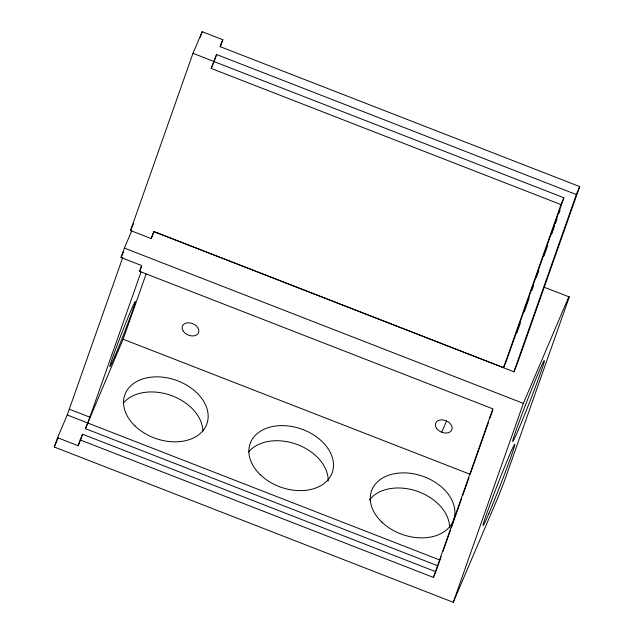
<?xml version="1.0" encoding="UTF-8"?>
<svg xmlns="http://www.w3.org/2000/svg" width="634" height="634" viewBox="0 0 634 634"><rect width="100%" height="100%" fill="white"/><g stroke="black" fill="none" stroke-linecap="round" stroke-linejoin="round"><path stroke-width="0.95" d="M543.924 287.131L569.284 296.958L504.466 480.873L498.467 496.303L453.255 602.3L54.278 447.01L57.551 437.706L67.244 414.977L122.79 257.372M433.418 577.415L435.835 571.733L82.586 434.235L80.169 439.917L433.418 577.415L492.824 408.835L139.575 271.344L141.612 265.551L121.039 257.547L124.375 248.092L131.753 230.784M222.867 39.744L219.958 46.567L579.722 186.594L517.273 363.813L513.881 371.77L154.117 231.735L151.209 238.558L130.533 230.507L192.982 53.288L202.191 31.7L222.867 39.744L220.37 46.837M200.217 37.295L202.191 31.7M57.551 437.706L78.125 445.71L80.169 439.917M151.209 238.558L153.705 231.465L503.547 367.633L506.455 360.817L563.911 197.776L214.07 61.609L216.566 54.524L576.33 194.551L513.881 371.77M503.547 367.633L561.003 204.592L211.162 68.424L216.566 54.524M80.558 440.004L82.586 434.235M437.547 565.702L85.408 428.639L123.115 339.222L146.089 274.031M88.11 422.157L141.065 271.899M516.742 333.294L520.356 323.047M524.294 311.865L529.216 297.893M531.847 290.443L533.487 285.783M536.443 277.399L538.741 270.877M543.996 255.97L547.602 245.723M551.54 234.54L554.496 226.156M555.487 223.358L557.127 218.706M559.093 213.111L560.084 210.322M436.168 570.798L441.09 556.826M443.063 551.239L450.608 529.818M451.265 527.956L461.766 498.158M462.749 495.36L468.986 477.664M470.301 473.939L488.354 422.712M489.995 418.06L492.951 409.675M453.255 602.3L523.351 403.382L568.809 296.815L569.284 296.958M78.125 445.71L80.209 440.812M130.533 230.507L133.6 223.311M121.039 257.547L123.368 252.094M211.162 68.424L214.07 61.609M54.278 447.01L58.138 437.951M139.575 271.344L141.651 266.47M85.408 428.639L87.817 422.981L67.244 414.977M441.724 432.237L446.51 421.016M561.003 204.592L563.911 197.776M576.33 194.551L579.722 186.594M192.982 53.288L213.658 61.34M124.375 248.092L523.351 403.382M123.115 339.222L469.905 474.208M69.288 409.184L89.862 417.196M87.437 422.878L439.766 560.012M123.281 403.232A43.524 30.852 19.4 0 1 170.879 395.37A43.524 30.852 19.4 0 1 202.848 431.413M248.607 452.01A43.524 30.852 19.4 0 1 296.791 444.363A43.524 30.852 19.4 0 1 328.15 481.111M369.44 499.996A43.524 30.852 19.4 0 1 417.006 491.199A43.524 30.852 19.4 0 1 449.569 527.448M114.548 356.942A34.822 1.117 -68.7 0 0 135.185 302.513A34.822 1.117 -68.7 0 0 118.4 341.877A34.822 1.117 -68.7 0 0 114.548 356.942M183.313 331.217A8.702 6.134 23.1 0 0 197.792 333.904A8.702 6.134 23.1 0 0 190.358 322.944A8.702 6.134 23.1 0 0 183.313 331.217M135.09 426.056A43.524 30.852 19.4 0 0 206.391 425.129A43.524 30.852 19.4 0 0 156.075 376.85A43.524 30.852 19.4 0 0 135.09 426.056M488.846 513.564A43.524 1.403 -68.7 0 0 514.642 445.52A43.524 1.403 -68.7 0 0 493.656 494.726A43.524 1.403 -68.7 0 0 488.846 513.564M260.408 474.834A43.524 30.852 19.4 0 0 331.717 473.907A43.524 30.852 19.4 0 0 281.393 425.628A43.524 30.852 19.4 0 0 260.408 474.834M381.811 522.091A43.524 30.852 19.4 0 0 453.12 521.156A43.524 30.852 19.4 0 0 402.804 472.885A43.524 30.852 19.4 0 0 381.811 522.091M436.588 428.307A8.702 6.134 23.1 0 0 451.075 430.993A8.702 6.134 23.1 0 0 443.641 420.033A8.702 6.134 23.1 0 0 436.588 428.307M518.382 429.828A43.524 1.403 -68.7 0 0 544.186 361.792A43.524 1.403 -68.7 0 0 523.201 410.998A43.524 1.403 -68.7 0 0 518.382 429.828"/></g></svg>
